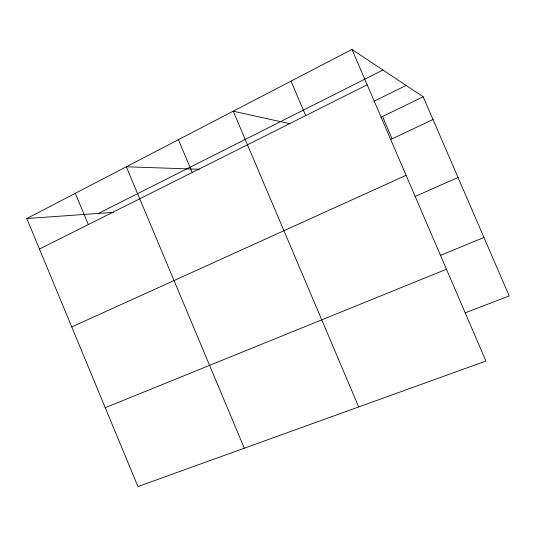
<?xml version="1.0" encoding="UTF-8"?>
<svg xmlns="http://www.w3.org/2000/svg" width="536" height="536" viewBox="0 0 536 536"><rect width="100%" height="100%" fill="white"/><g stroke="black" fill="none" stroke-linecap="round" stroke-linejoin="round"><path stroke-width="0.8" d="M351.964 49.426L485.931 361.036L137.94 486.574L26.8 218.534L351.964 49.426L423.192 96.795L509.2 295.939L465.134 312.87M98.383 213.435L382.925 70.015M39.443 249.026L367.18 84.815M373.88 101.304L406.107 85.432M381.016 117.203L423.192 96.795M390.61 139.514L433.001 119.501M71.75 326.94L406.094 175.319M415.092 196.464L458.032 177.463M440.431 255.411L483.941 237.448M105.237 407.702L446.468 269.233M26.8 218.534L113.25 212.377M199.298 169.269L126.315 166.776L244.309 448.197M290.123 123.769L233.214 111.186L358.698 406.931M382.496 116.486L392.097 138.811M290.988 81.137L305.708 115.615M178.394 139.695L192.216 172.478M75.308 193.308L88.326 224.53"/></g></svg>
